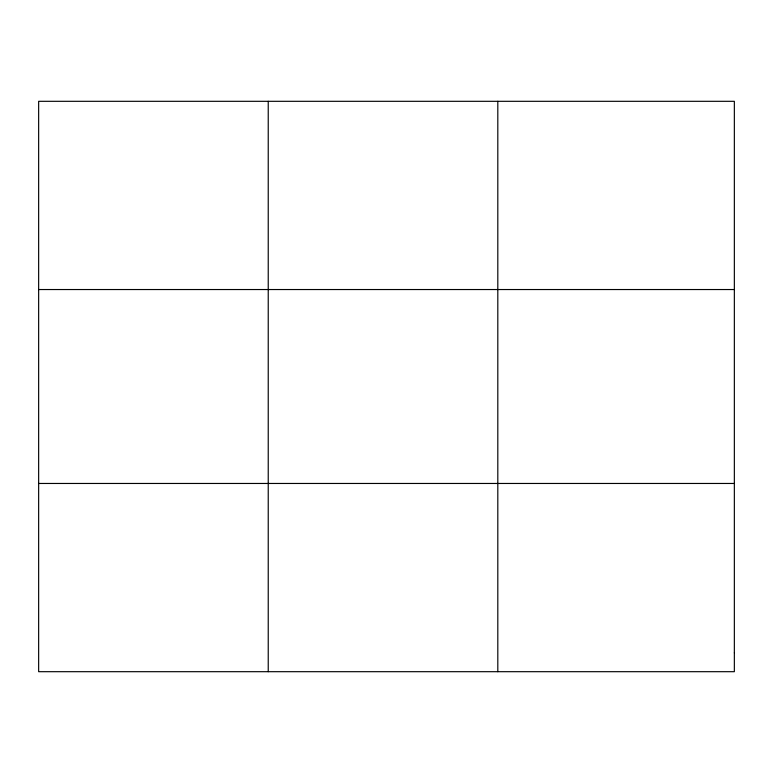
<?xml version="1.0" encoding="UTF-8"?>
<svg xmlns="http://www.w3.org/2000/svg" width="773" height="773" viewBox="0 0 773 773"><rect width="100%" height="100%" fill="white"/><g stroke="black" fill="none" stroke-linecap="round" stroke-linejoin="round"><path stroke-width="1.16" d="M268.231 101.311L268.231 671.689M497.812 101.311L497.812 671.689M38.65 289.537L734.35 289.537M38.65 483.463L734.35 483.463M734.35 652.866L734.35 671.689L38.65 671.689L38.65 101.311L734.35 101.311L734.35 652.866"/></g></svg>
